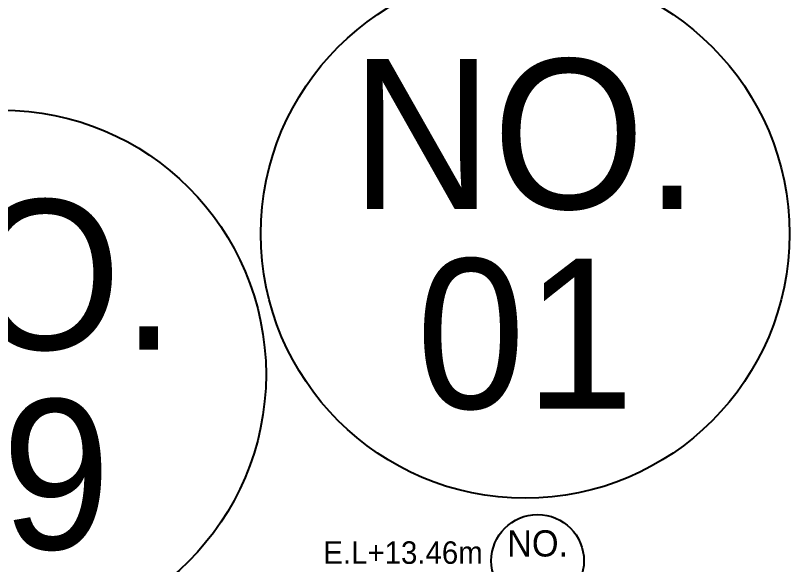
# Model space of a CAD drawing. Header units: millimetres. Extents: x 1073475 to 2890243, y -1340830 to -367733.
# Drawn here: x 2432666 to 2435380, y -376078 to -374154 of the extents above; entities that cross this region are included whole.
import ezdxf
from ezdxf.enums import TextEntityAlignment as Align

# ---------------------------------------------------------------- set-up
doc = ezdxf.new("R2010")
doc.units = ezdxf.units.MM
doc.header["$LTSCALE"] = 50
doc.layers.add('NO', color=2, linetype='Continuous')
doc.layers.add('현황레벨', color=7, linetype='Continuous')
doc.styles.add('돋움', font='')
doc.styles.get('돋움').set_extended_font_data('Dotum')

# ---------------------------------------------------------------- blocks, each defined once
blk = doc.blocks.new('A$C59AB4A79')
at = {"layer": 'NO', "color": 251}
blk.add_circle((-12622, 5950), 927, dxfattribs=at)
at = {"layer": 'NO', "color": 251, "style": '돋움'}
blk.add_text('NO.', height=525, dxfattribs=at).set_placement((-12622, 6300), align=Align.MIDDLE_CENTER)
at = {"layer": '현황레벨', "color": 251, "style": '돋움'}
blk.add_text('E.L+13.46m', height=450, dxfattribs=at).set_placement((-13721, 6116), align=Align.MIDDLE_RIGHT)

msp = doc.modelspace()

# ---------------------------------------------------------------- linework, layer by layer
at = {"layer": 'NO'}
for centre in [(2434453.5, -374919.2), (2432617.9, -375412.2)]:
    msp.add_circle(centre, 926.8, dxfattribs=at)

# ---------------------------------------------------------------- block references
at = {"ltscale": 0.2, "xscale": 0.1751524569241688, "yscale": 0.1751524569241688, "zscale": 0.1751524569241688, "rotation": 0.000612302615251796}
msp.add_blockref('A$C59AB4A79', (2436707.8, -377107.7, 0), dxfattribs=at)

# ---------------------------------------------------------------- texts
at = {"layer": 'NO', "style": '돋움'}
for s, p in [('NO.', (2434453.5, -374569.2)), ('NO.', (2432617.9, -375062.2)), ('01', (2434453.5, -375269.2)), ('59', (2432617.9, -375762.2))]:
    msp.add_text(s, height=525, dxfattribs=at).set_placement(p, align=Align.MIDDLE_CENTER)

doc.saveas('drawing.dxf')
